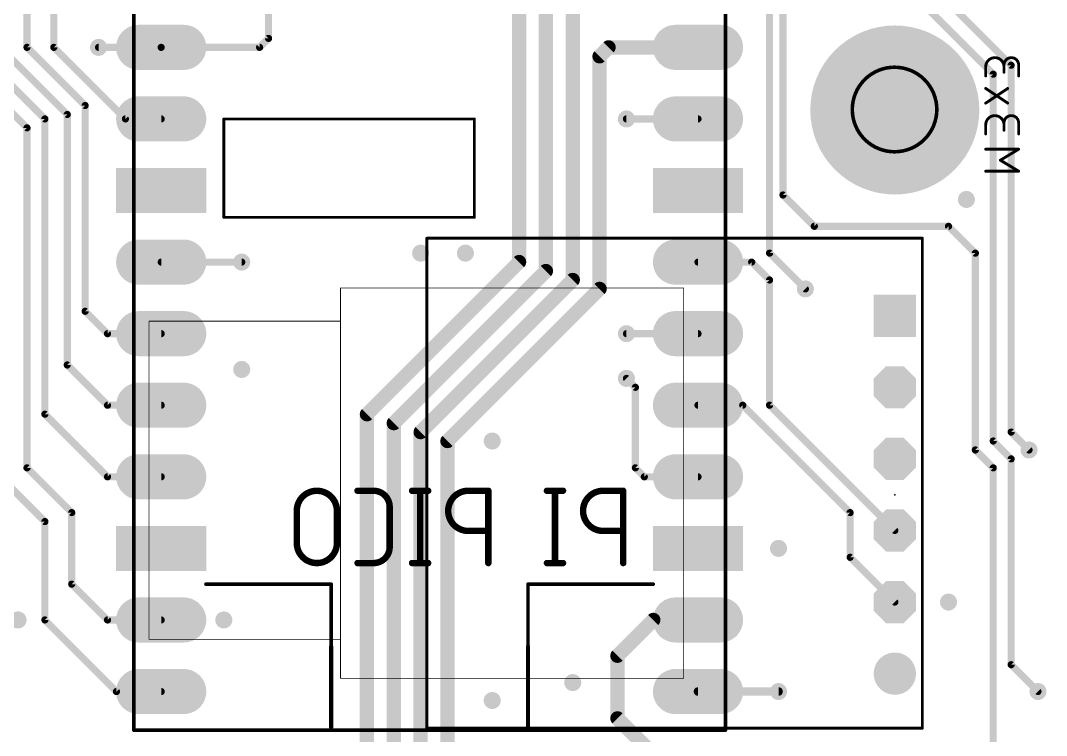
# Model space of a CAD drawing. Extents: x -1.81 to 1.71, y -2.71 to 1.61.
# Drawn here: x -0.572 to 0.862, y -0.886 to 0.113 of the extents above; entities that cross this region are included whole.
import ezdxf

# ---------------------------------------------------------------- set-up
doc = ezdxf.new("R2010")
doc.units = 0
for name, color, linetype in [('16', 175, 'CONTINUOUS'), ('17', 82, 'CONTINUOUS'), ('18', 82, 'CONTINUOUS'), ('20', 30, 'CONTINUOUS'), ('22', 253, 'CONTINUOUS'), ('24', 7, 'CONTINUOUS')]:
    doc.layers.add(name, color=color, linetype=linetype)

# ---------------------------------------------------------------- blocks, each defined once
blk = doc.blocks.new('SQUAREP')
blk.add_solid([(-0.5, -0.5), (0.5, -0.5), (-0.5, 0.5), (0.5, 0.5)])
blk = doc.blocks.new('OCTAGONP')
at = {"const_width": 0.5}
blk.add_lwpolyline([(-0.25, -0.103553), (-0.25, 0.103553), (-0.103553, 0.25), (0.103553, 0.25), (0.25, 0.103553), (0.25, -0.103553), (0.103553, -0.25), (-0.103553, -0.25), (-0.25, -0.103553), (-0.25, 0.103553)], dxfattribs=at)
blk = doc.blocks.new('ROUNDP')
at = {"const_width": 0.5}
blk.add_lwpolyline([(0, -0.25, 1), (0, 0.25, 1), (0, -0.25)], format="xyb", dxfattribs=at)
blk = doc.blocks.new('RECT')
blk.add_solid([(-0.5, -0.5), (0.5, -0.5), (-0.5, 0.5), (0.5, 0.5)])
blk = doc.blocks.new('RECT256000X512000R100')
at = {"const_width": 0.031496}
blk.add_lwpolyline([(0.015748, -0.031496), (0.015748, 0.031496, 0.414214), (0, 0.047244), (0, 0.047244, 0.414214), (-0.015748, 0.031496), (-0.015748, -0.031496, 0.414214), (0, -0.047244), (0, -0.047244, 0.414214)], format="xyb", close=True, dxfattribs=at)
blk.add_solid([(-0.001, -0.032496), (0.001, -0.032496), (-0.001, 0.032496), (0.001, 0.032496)])
blk = doc.blocks.new('ROUNDV')
at = {"const_width": 0.5}
blk.add_lwpolyline([(0, -0.25, 1), (0, 0.25, 1), (0, -0.25)], format="xyb", dxfattribs=at)

msp = doc.modelspace()

# ---------------------------------------------------------------- linework, layer by layer
at = {"layer": '16'}
for points, const_width in [([(0.125, -0.225), (0.125, 0.925)], 0.02), ([(0.1625, -0.2375), (0.1625, 0.9125)], 0.02), ([(0.49375, 0.55625), (0.49375, -0.13125)], 0.01), ([(0.475, 0.45), (0.475, -0.2125)], 0.01), ([(-0.5625, 0.3625), (-0.5625, 0.075)], 0.01), ([(-0.225, 0.0875), (-0.225, 0.3625)], 0.01), ([(0.55, 0.3125), (0.8125, 0.05)], 0.01), ([(0.7875, 0.0375), (0.525, 0.3)], 0.01), ([(-0.525, 0.075), (-0.525, 0.2625)], 0.01), ([(0.2, -0.25), (0.2, 0.225)], 0.02), ([(-0.2375, 0.075), (-0.225, 0.0875)], 0.01), ([(-0.5625, 0.075), (-0.48125, -0.00625)], 0.01), ([(-0.425, -0.025), (-0.525, 0.075)], 0.01), ([(-0.375, 0.075), (-0.4625, 0.075)], 0.01), ([(-0.375, 0.075), (-0.2375, 0.075)], 0.01), ([(0.2375, 0.0625), (0.25, 0.075)], 0.02), ([(0.2375, -0.2625), (0.2375, 0.0625)], 0.02), ([(0.375, 0.075), (0.25, 0.075)], 0.02), ([(-0.5875, 0.0625), (-0.50625, -0.01875)], 0.01), ([(-0.6125, 0.05), (-0.5375, -0.025)], 0.01), ([(0.8125, 0.05), (0.8125, -0.4625)], 0.01), ([(-0.6375, 0.0375), (-0.5625, -0.0375)], 0.01), ([(0.7875, -0.475), (0.7875, 0.0375)], 0.01), ([(-0.50625, -0.01875), (-0.50625, -0.36875)], 0.01), ([(-0.48125, -0.00625), (-0.48125, -0.29375)], 0.01), ([(-0.5375, -0.025), (-0.5375, -0.4375)], 0.01), ([(-0.375, -0.025), (-0.425, -0.025)], 0.01), ([(0.275, -0.025), (0.375, -0.025)], 0.01), ([(-0.5625, -0.0375), (-0.5625, -0.5125)], 0.01), ([(0.49375, -0.13125), (0.5375, -0.175)], 0.01), ([(0.5375, -0.175), (0.725, -0.175)], 0.01), ([(0.725, -0.175), (0.7625, -0.2125)], 0.01), ([(-0.0875, -0.4375), (0.125, -0.225)], 0.02), ([(0.475, -0.2125), (0.525, -0.2625)], 0.01), ([(0.7625, -0.2125), (0.7625, -0.4875)], 0.01), ([(-0.375, -0.225), (-0.2625, -0.225)], 0.01), ([(-0.05, -0.45), (0.1625, -0.2375)], 0.02), ([(0.45, -0.225), (0.375, -0.225)], 0.01), ([(0.475, -0.25), (0.45, -0.225)], 0.01), ([(-0.0125, -0.4625), (0.2, -0.25)], 0.02), ([(0.025, -0.475), (0.2375, -0.2625)], 0.02), ([(0.475, -0.425), (0.475, -0.25)], 0.01), ([(-0.48125, -0.29375), (-0.45, -0.325)], 0.01), ([(-0.45, -0.325), (-0.375, -0.325)], 0.01), ([(0.275, -0.325), (0.375, -0.325)], 0.01), ([(-0.50625, -0.36875), (-0.45, -0.425)], 0.01), ([(0.2875, -0.4), (0.275, -0.3875)], 0.01), ([(0.2875, -0.5125), (0.2875, -0.4)], 0.01), ([(-0.45, -0.425), (-0.375, -0.425)], 0.01), ([(-0.0875, -0.95), (-0.0875, -0.4375)], 0.02), ([(0.4375, -0.425), (0.375, -0.425)], 0.01), ([(0.5875, -0.575), (0.4375, -0.425)], 0.01), ([(0.65, -0.6), (0.475, -0.425)], 0.01), ([(-0.5375, -0.4375), (-0.45, -0.525)], 0.01), ([(-0.05, -0.975), (-0.05, -0.45)], 0.02), ([(-0.0125, -1), (-0.0125, -0.4625)], 0.02), ([(0.8125, -0.4625), (0.8375, -0.4875)], 0.01), ([(0.025, -0.979035), (0.025, -0.475)], 0.02), ([(0.8125, -0.5), (0.7875, -0.475)], 0.01), ([(0.7625, -0.4875), (0.7875, -0.5125)], 0.01), ([(0.8125, -0.7875), (0.8125, -0.5)], 0.01), ([(-0.5625, -0.5125), (-0.5, -0.575)], 0.01), ([(0.3, -0.525), (0.2875, -0.5125)], 0.01), ([(0.7875, -1.0375), (0.7875, -0.5125)], 0.01), ([(-0.45, -0.525), (-0.375, -0.525)], 0.01), ([(0.3, -0.525), (0.375, -0.525)], 0.01), ([(-0.5375, -0.5875), (-0.5875, -0.5375)], 0.01), ([(-0.5, -0.675), (-0.5, -0.575)], 0.01), ([(0.5875, -0.6375), (0.5875, -0.575)], 0.01), ([(-0.5375, -0.725), (-0.5375, -0.5875)], 0.01), ([(0.65, -0.7), (0.5875, -0.6375)], 0.01), ([(-0.5, -0.675), (-0.45, -0.725)], 0.01), ([(0.2625, -0.775), (0.3125, -0.725)], 0.02), ([(0.3125, -0.725), (0.375, -0.725)], 0.02), ([(0.35, -0.725), (0.375, -0.725)], 0.02), ([(-0.4375, -0.825), (-0.5375, -0.725)], 0.01), ([(-0.45, -0.725), (-0.375, -0.725)], 0.01), ([(0.2625, -0.8625), (0.2625, -0.775)], 0.02), ([(0.85, -0.825), (0.8125, -0.7875)], 0.01), ([(-0.375, -0.825), (-0.4375, -0.825)], 0.01), ([(0.4875, -0.825), (0.375, -0.825)], 0.012), ([(0.325, -0.925), (0.2625, -0.8625)], 0.02)]:
    msp.add_lwpolyline(points, dxfattribs=dict(at, const_width=const_width))
for points, const_width in [([(-0.2275, 0.0875, 1), (-0.2225, 0.0875)], 0.005), ([(-0.223232, 0.085732, 1), (-0.226768, 0.089268)], 0.005), ([(-0.560732, 0.076768, 1), (-0.564268, 0.073232)], 0.005), ([(-0.565, 0.075, 1), (-0.56, 0.075)], 0.005), ([(-0.523232, 0.076768, 1), (-0.526768, 0.073232)], 0.005), ([(-0.5275, 0.075, 1), (-0.5225, 0.075)], 0.005), ([(-0.4625, 0.0775, 1), (-0.4625, 0.0725)], 0.005), ([(-0.375, 0.0775, 1), (-0.375, 0.0725)], 0.005), ([(-0.375, 0.0725, 1), (-0.375, 0.0775)], 0.005), ([(-0.239268, 0.076768, 1), (-0.235732, 0.073232)], 0.005), ([(-0.2375, 0.0725, 1), (-0.2375, 0.0775)], 0.005), ([(0.2425, 0.0625, 1), (0.2325, 0.0625)], 0.01), ([(0.25, 0.08, 1), (0.25, 0.07)], 0.01), ([(0.253536, 0.071464, 1), (0.246464, 0.078536)], 0.01), ([(0.375, 0.07, 1), (0.375, 0.08)], 0.01), ([(0.233964, 0.066036, 1), (0.241036, 0.058964)], 0.01), ([(0.815, 0.05, 1), (0.81, 0.05)], 0.005), ([(0.810732, 0.048232, 1), (0.814268, 0.051768)], 0.005), ([(0.79, 0.0375, 1), (0.785, 0.0375)], 0.005), ([(0.785732, 0.035732, 1), (0.789268, 0.039268)], 0.005), ([(-0.50375, -0.01875, 1), (-0.50875, -0.01875)], 0.005), ([(-0.47875, -0.00625, 1), (-0.48375, -0.00625)], 0.005), ([(-0.483018, -0.008018, 1), (-0.479482, -0.004482)], 0.005), ([(-0.535, -0.025, 1), (-0.54, -0.025)], 0.005), ([(-0.539268, -0.026768, 1), (-0.535732, -0.023232)], 0.005), ([(-0.508018, -0.020518, 1), (-0.504482, -0.016982)], 0.005), ([(-0.425, -0.0225, 1), (-0.425, -0.0275)], 0.005), ([(-0.426768, -0.026768, 1), (-0.423232, -0.023232)], 0.005), ([(-0.375, -0.0275, 1), (-0.375, -0.0225)], 0.005), ([(0.275, -0.0225, 1), (0.275, -0.0275)], 0.005), ([(0.375, -0.0275, 1), (0.375, -0.0225)], 0.005), ([(-0.56, -0.0375, 1), (-0.565, -0.0375)], 0.005), ([(-0.564268, -0.039268, 1), (-0.560732, -0.035732)], 0.005), ([(0.495518, -0.129482, 1), (0.491982, -0.133018)], 0.005), ([(0.49125, -0.13125, 1), (0.49625, -0.13125)], 0.005), ([(0.5375, -0.1725, 1), (0.5375, -0.1775)], 0.005), ([(0.535732, -0.176768, 1), (0.539268, -0.173232)], 0.005), ([(0.726768, -0.173232, 1), (0.723232, -0.176768)], 0.005), ([(0.725, -0.1775, 1), (0.725, -0.1725)], 0.005), ([(0.128536, -0.228536, 1), (0.121464, -0.221464)], 0.01), ([(0.476768, -0.210732, 1), (0.473232, -0.214268)], 0.005), ([(0.4725, -0.2125, 1), (0.4775, -0.2125)], 0.005), ([(0.765, -0.2125, 1), (0.76, -0.2125)], 0.005), ([(0.760732, -0.214268, 1), (0.764268, -0.210732)], 0.005), ([(-0.375, -0.2225, 1), (-0.375, -0.2275)], 0.005), ([(-0.2625, -0.2275, 1), (-0.2625, -0.2225)], 0.005), ([(0.12, -0.225, 1), (0.13, -0.225)], 0.01), ([(0.166036, -0.241036, 1), (0.158964, -0.233964)], 0.01), ([(0.375, -0.2225, 1), (0.375, -0.2275)], 0.005), ([(0.451768, -0.223232, 1), (0.448232, -0.226768)], 0.005), ([(0.45, -0.2275, 1), (0.45, -0.2225)], 0.005), ([(0.1575, -0.2375, 1), (0.1675, -0.2375)], 0.01), ([(0.203536, -0.253536, 1), (0.196464, -0.246464)], 0.01), ([(0.195, -0.25, 1), (0.205, -0.25)], 0.01), ([(0.2325, -0.2625, 1), (0.2425, -0.2625)], 0.01), ([(0.241036, -0.266036, 1), (0.233964, -0.258964)], 0.01), ([(0.4775, -0.25, 1), (0.4725, -0.25)], 0.005), ([(0.473232, -0.251768, 1), (0.476768, -0.248232)], 0.005), ([(0.523232, -0.264268, 1), (0.526768, -0.260732)], 0.005), ([(-0.479482, -0.291982, 1), (-0.483018, -0.295518)], 0.005), ([(-0.48375, -0.29375, 1), (-0.47875, -0.29375)], 0.005), ([(-0.45, -0.3225, 1), (-0.45, -0.3275)], 0.005), ([(-0.451768, -0.326768, 1), (-0.448232, -0.323232)], 0.005), ([(-0.375, -0.3275, 1), (-0.375, -0.3225)], 0.005), ([(0.275, -0.3225, 1), (0.275, -0.3275)], 0.005), ([(0.375, -0.3275, 1), (0.375, -0.3225)], 0.005), ([(-0.504482, -0.366982, 1), (-0.508018, -0.370518)], 0.005), ([(-0.50875, -0.36875, 1), (-0.50375, -0.36875)], 0.005), ([(0.276768, -0.385732, 1), (0.273232, -0.389268)], 0.005), ([(0.29, -0.4, 1), (0.285, -0.4)], 0.005), ([(0.285732, -0.401768, 1), (0.289268, -0.398232)], 0.005), ([(-0.45, -0.4225, 1), (-0.45, -0.4275)], 0.005), ([(-0.451768, -0.426768, 1), (-0.448232, -0.423232)], 0.005), ([(-0.375, -0.4275, 1), (-0.375, -0.4225)], 0.005), ([(-0.091036, -0.433964, 1), (-0.083964, -0.441036)], 0.01), ([(-0.0825, -0.4375, 1), (-0.0925, -0.4375)], 0.01), ([(0.375, -0.4225, 1), (0.375, -0.4275)], 0.005), ([(0.439268, -0.423232, 1), (0.435732, -0.426768)], 0.005), ([(0.4375, -0.4275, 1), (0.4375, -0.4225)], 0.005), ([(0.476768, -0.423232, 1), (0.473232, -0.426768)], 0.005), ([(0.4725, -0.425, 1), (0.4775, -0.425)], 0.005), ([(-0.535732, -0.435732, 1), (-0.539268, -0.439268)], 0.005), ([(-0.54, -0.4375, 1), (-0.535, -0.4375)], 0.005), ([(-0.053536, -0.446464, 1), (-0.046464, -0.453536)], 0.01), ([(-0.045, -0.45, 1), (-0.055, -0.45)], 0.01), ([(-0.016036, -0.458964, 1), (-0.008964, -0.466036)], 0.01), ([(-0.0075, -0.4625, 1), (-0.0175, -0.4625)], 0.01), ([(0.814268, -0.460732, 1), (0.810732, -0.464268)], 0.005), ([(0.021464, -0.471464, 1), (0.028536, -0.478536)], 0.01), ([(0.03, -0.475, 1), (0.02, -0.475)], 0.01), ([(0.789268, -0.473232, 1), (0.785732, -0.476768)], 0.005), ([(0.785, -0.475, 1), (0.79, -0.475)], 0.005), ([(0.81, -0.4625, 1), (0.815, -0.4625)], 0.005), ([(0.764268, -0.485732, 1), (0.760732, -0.489268)], 0.005), ([(0.76, -0.4875, 1), (0.765, -0.4875)], 0.005), ([(0.835732, -0.489268, 1), (0.839268, -0.485732)], 0.005), ([(0.815, -0.5, 1), (0.81, -0.5)], 0.005), ([(0.810732, -0.501768, 1), (0.814268, -0.498232)], 0.005), ([(-0.560732, -0.510732, 1), (-0.564268, -0.514268)], 0.005), ([(-0.565, -0.5125, 1), (-0.56, -0.5125)], 0.005), ([(0.289268, -0.510732, 1), (0.285732, -0.514268)], 0.005), ([(0.285, -0.5125, 1), (0.29, -0.5125)], 0.005), ([(0.79, -0.5125, 1), (0.785, -0.5125)], 0.005), ([(0.785732, -0.514268, 1), (0.789268, -0.510732)], 0.005), ([(-0.45, -0.5225, 1), (-0.45, -0.5275)], 0.005), ([(-0.451768, -0.526768, 1), (-0.448232, -0.523232)], 0.005), ([(-0.375, -0.5275, 1), (-0.375, -0.5225)], 0.005), ([(0.3, -0.5225, 1), (0.3, -0.5275)], 0.005), ([(0.298232, -0.526768, 1), (0.301768, -0.523232)], 0.005), ([(0.375, -0.5275, 1), (0.375, -0.5225)], 0.005), ([(-0.4975, -0.575, 1), (-0.5025, -0.575)], 0.005), ([(-0.501768, -0.576768, 1), (-0.498232, -0.573232)], 0.005), ([(0.59, -0.575, 1), (0.585, -0.575)], 0.005), ([(0.585732, -0.576768, 1), (0.589268, -0.573232)], 0.005), ([(-0.535, -0.5875, 1), (-0.54, -0.5875)], 0.005), ([(-0.539268, -0.589268, 1), (-0.535732, -0.585732)], 0.005), ([(0.648232, -0.601768, 1), (0.651768, -0.598232)], 0.005), ([(0.589268, -0.635732, 1), (0.585732, -0.639268)], 0.005), ([(0.585, -0.6375, 1), (0.59, -0.6375)], 0.005), ([(-0.498232, -0.673232, 1), (-0.501768, -0.676768)], 0.005), ([(-0.5025, -0.675, 1), (-0.4975, -0.675)], 0.005), ([(0.648232, -0.701768, 1), (0.651768, -0.698232)], 0.005), ([(0.3125, -0.72, 1), (0.3125, -0.73)], 0.01), ([(0.316036, -0.728536, 1), (0.308964, -0.721464)], 0.01), ([(0.35, -0.72, 1), (0.35, -0.73)], 0.01), ([(0.375, -0.73, 1), (0.375, -0.72)], 0.01), ([(0.375, -0.73, 1), (0.375, -0.72)], 0.01), ([(-0.535732, -0.723232, 1), (-0.539268, -0.726768)], 0.005), ([(-0.54, -0.725, 1), (-0.535, -0.725)], 0.005), ([(-0.45, -0.7225, 1), (-0.45, -0.7275)], 0.005), ([(-0.451768, -0.726768, 1), (-0.448232, -0.723232)], 0.005), ([(-0.375, -0.7275, 1), (-0.375, -0.7225)], 0.005), ([(0.258964, -0.771464, 1), (0.266036, -0.778536)], 0.01), ([(0.2675, -0.775, 1), (0.2575, -0.775)], 0.01), ([(0.814268, -0.785732, 1), (0.810732, -0.789268)], 0.005), ([(0.81, -0.7875, 1), (0.815, -0.7875)], 0.005), ([(-0.4375, -0.8225, 1), (-0.4375, -0.8275)], 0.005), ([(-0.439268, -0.826768, 1), (-0.435732, -0.823232)], 0.005), ([(-0.375, -0.8275, 1), (-0.375, -0.8225)], 0.005), ([(0.375, -0.822, 1), (0.375, -0.828)], 0.006), ([(0.4875, -0.828, 1), (0.4875, -0.822)], 0.006), ([(0.848232, -0.826768, 1), (0.851768, -0.823232)], 0.005), ([(0.266036, -0.858964, 1), (0.258964, -0.866036)], 0.01), ([(0.2575, -0.8625, 1), (0.2675, -0.8625)], 0.01)]:
    msp.add_lwpolyline(points, format="xyb", dxfattribs=dict(at, const_width=const_width))
at = {"layer": '20'}
for points, const_width in [([(0.649606, -0.070866, 1), (0.649606, 0.047244, 1), (0.649606, -0.070866)], 0.005), ([(-0.2875, -0.024, 1), (-0.2875, -0.026)], 0.002), ([(-0.2865, -0.025, 1), (-0.2885, -0.025)], 0.002), ([(0.0635, -0.025, 1), (0.0615, -0.025)], 0.002), ([(0.0625, -0.026, 1), (0.0625, -0.024)], 0.002), ([(-0.2875, -0.1615, 1), (-0.2875, -0.1635)], 0.002), ([(-0.2885, -0.1625, 1), (-0.2865, -0.1625)], 0.002), ([(0.0615, -0.1625, 1), (0.0635, -0.1625)], 0.002), ([(0.0625, -0.1635, 1), (0.0625, -0.1615)], 0.002)]:
    msp.add_lwpolyline(points, format="xyb", dxfattribs=dict(at, const_width=const_width))
at = {"layer": '20', "const_width": 0.004}
for points in [[(0.0625, -0.025), (-0.2875, -0.025)], [(-0.2875, -0.025), (-0.2875, -0.1625)], [(0.0625, -0.1625), (0.0625, -0.025)], [(-0.2875, -0.1625), (0.0625, -0.1625)]]:
    msp.add_lwpolyline(points, dxfattribs=at)
at = {"layer": '22'}
for points, const_width in [([(-0.413386, 1.128937), (-0.413386, -0.878937)], 0.005), ([(0.413386, -0.878937), (0.413386, 1.128937)], 0.005), ([(0.777, 0.035055), (0.777, 0.047833)], 0.004), ([(0.802555, 0.050389), (0.802555, 0.040166)], 0.004), ([(0.823, 0.035055), (0.823, 0.050389)], 0.004), ([(0.777, -0.002889), (0.807667, 0.017555)], 0.004), ([(0.807667, -0.002889), (0.777, 0.017555)], 0.004), ([(0.802555, -0.030611), (0.802555, -0.040833)], 0.004), ([(0.823, -0.045945), (0.823, -0.030611)], 0.004), ([(0.777, -0.045945), (0.777, -0.033167)], 0.004), ([(0.823, -0.067333), (0.777, -0.067333)], 0.004), ([(0.797444, -0.082667), (0.823, -0.067333)], 0.004), ([(0.823, -0.098), (0.797444, -0.082667)], 0.004), ([(0.777, -0.098), (0.823, -0.098)], 0.004), ([(0.688413, -0.191697), (-0.003848, -0.191697)], 0.004), ([(-0.003848, -0.191697), (-0.003848, -0.8762)], 0.004), ([(0.688413, -0.8762), (0.688413, -0.191697)], 0.004), ([(-0.124511, -0.307554), (-0.124511, -0.26102)], 0.000984), ([(-0.124511, -0.26102), (0.355152, -0.26102)], 0.000984), ([(0.355152, -0.26102), (0.355152, -0.806474)], 0.000984), ([(-0.124511, -0.307554), (-0.392097, -0.307554)], 0.000984), ([(-0.392097, -0.307554), (-0.392097, -0.751998)], 0.000984), ([(-0.124511, -0.751998), (-0.124511, -0.307554)], 0.000984), ([(-0.078235, -0.5445), (-0.10068, -0.5445)], 0.009), ([(-0.002031, -0.5445), (-0.024476, -0.5445)], 0.009), ([(-0.013254, -0.5445), (-0.013254, -0.6455)], 0.009), ([(0.082075, -0.5445), (0.054019, -0.5445)], 0.009), ([(0.082075, -0.6455), (0.082075, -0.5445)], 0.009), ([(0.186394, -0.5445), (0.163949, -0.5445)], 0.009), ([(0.175172, -0.5445), (0.175172, -0.6455)], 0.009), ([(0.2705, -0.5445), (0.242445, -0.5445)], 0.009), ([(0.2705, -0.6455), (0.2705, -0.5445)], 0.009), ([(-0.185572, -0.572556), (-0.185572, -0.617445)], 0.009), ([(-0.129461, -0.617445), (-0.129461, -0.572556)], 0.009), ([(-0.055791, -0.623056), (-0.055791, -0.566945)], 0.009), ([(0.054019, -0.600611), (0.082075, -0.600611)], 0.009), ([(0.242445, -0.600611), (0.2705, -0.600611)], 0.009), ([(-0.10068, -0.6455), (-0.078235, -0.6455)], 0.009), ([(-0.002031, -0.6455), (-0.024476, -0.6455)], 0.009), ([(0.186394, -0.6455), (0.163949, -0.6455)], 0.009), ([(-0.3125, -0.675), (-0.1375, -0.675)], 0.005), ([(-0.1375, -0.675), (-0.1375, -0.875)], 0.005), ([(0.3125, -0.675), (0.1375, -0.675)], 0.005), ([(0.1375, -0.675), (0.1375, -0.875)], 0.005), ([(-0.392097, -0.751998), (-0.124511, -0.751998)], 0.000984), ([(-0.1375, -0.7625), (-0.1375, -0.875)], 0.006), ([(-0.124511, -0.806474), (-0.124511, -0.751998)], 0.000984), ([(0.1375, -0.7625), (0.1375, -0.875)], 0.006), ([(0.355152, -0.806474), (-0.124511, -0.806474)], 0.000984), ([(-0.003848, -0.8762), (0.688413, -0.8762)], 0.004), ([(-0.413386, -0.878937), (0.413386, -0.878937)], 0.005)]:
    msp.add_lwpolyline(points, dxfattribs=dict(at, const_width=const_width))
for points, const_width in [([(0.65, -0.071555, 1), (0.65, 0.046555, 1), (0.65, -0.071555)], 0.11811), ([(0.802555, 0.047833, 1), (0.777, 0.047833)], 0.004), ([(0.823, 0.050389, 1), (0.802555, 0.050389)], 0.004), ([(0.778, 0.047833, 1), (0.776, 0.047833)], 0.002), ([(0.776, 0.047833, 1), (0.778, 0.047833)], 0.002), ([(0.803555, 0.050389, 1), (0.801555, 0.050389)], 0.002), ([(0.801555, 0.050389, 1), (0.803555, 0.050389)], 0.002), ([(0.801555, 0.047833, 1), (0.803555, 0.047833)], 0.002), ([(0.824, 0.050389, 1), (0.822, 0.050389)], 0.002), ([(0.822, 0.050389, 1), (0.824, 0.050389)], 0.002), ([(0.776, 0.035055, 1), (0.778, 0.035055)], 0.002), ([(0.801555, 0.040166, 1), (0.803555, 0.040166)], 0.002), ([(0.822, 0.035055, 1), (0.824, 0.035055)], 0.002), ([(0.777555, 0.018387, 1), (0.776445, 0.016723)], 0.002), ([(0.808221, 0.016723, 1), (0.807112, 0.018387)], 0.002), ([(0.776445, -0.002057, 1), (0.777555, -0.003721)], 0.002), ([(0.807112, -0.003721, 1), (0.808221, -0.002057)], 0.002), ([(0.802555, -0.033167, 1), (0.777, -0.033167)], 0.004), ([(0.823, -0.030611, 1), (0.802555, -0.030611)], 0.004), ([(0.803555, -0.030611, 1), (0.801555, -0.030611)], 0.002), ([(0.824, -0.030611, 1), (0.822, -0.030611)], 0.002), ([(0.778, -0.033167, 1), (0.776, -0.033167)], 0.002), ([(0.776, -0.033167, 1), (0.778, -0.033167)], 0.002), ([(0.801555, -0.030611, 1), (0.803555, -0.030611)], 0.002), ([(0.801555, -0.033167, 1), (0.803555, -0.033167)], 0.002), ([(0.801555, -0.040833, 1), (0.803555, -0.040833)], 0.002), ([(0.822, -0.030611, 1), (0.824, -0.030611)], 0.002), ([(0.776, -0.045945, 1), (0.778, -0.045945)], 0.002), ([(0.822, -0.045945, 1), (0.824, -0.045945)], 0.002), ([(0.777, -0.066333, 1), (0.777, -0.068333)], 0.002), ([(0.823514, -0.068191, 1), (0.822486, -0.066476)], 0.002), ([(0.823, -0.068333, 1), (0.823, -0.066333)], 0.002), ([(0.797959, -0.081809, 1), (0.79693, -0.083524)], 0.002), ([(0.79693, -0.081809, 1), (0.797959, -0.083524)], 0.002), ([(0.777, -0.097, 1), (0.777, -0.099)], 0.002), ([(0.822486, -0.098857, 1), (0.823514, -0.097143)], 0.002), ([(0.823, -0.099, 1), (0.823, -0.097)], 0.002), ([(-0.003848, -0.190697, 1), (-0.003848, -0.192697)], 0.002), ([(-0.002848, -0.191697, 1), (-0.004848, -0.191697)], 0.002), ([(0.689413, -0.191697, 1), (0.687413, -0.191697)], 0.002), ([(0.688413, -0.192697, 1), (0.688413, -0.190697)], 0.002), ([(-0.124265, -0.26102, 1), (-0.124757, -0.26102)], 0.000492), ([(-0.124511, -0.260774, 1), (-0.124511, -0.261266)], 0.000492), ([(0.355398, -0.26102, 1), (0.354906, -0.26102)], 0.000492), ([(0.355152, -0.261266, 1), (0.355152, -0.260774)], 0.000492), ([(-0.392097, -0.307307, 1), (-0.392097, -0.3078)], 0.000492), ([(-0.391851, -0.307554, 1), (-0.392343, -0.307554)], 0.000492), ([(-0.124265, -0.307554, 1), (-0.124757, -0.307554)], 0.000492), ([(-0.124757, -0.307554, 1), (-0.124265, -0.307554)], 0.000492), ([(-0.124511, -0.3078, 1), (-0.124511, -0.307307)], 0.000492), ([(-0.129461, -0.572556, 1), (-0.185572, -0.572556)], 0.009), ([(-0.10068, -0.54225, 1), (-0.10068, -0.54675)], 0.0045), ([(-0.078235, -0.54225, 1), (-0.078236, -0.54675)], 0.0045), ([(-0.055791, -0.566945, 0.41421), (-0.078235, -0.5445)], 0.009), ([(-0.078235, -0.54675, 1), (-0.078235, -0.54225)], 0.0045), ([(-0.024476, -0.54225, 1), (-0.024476, -0.54675)], 0.0045), ([(-0.011004, -0.5445, 1), (-0.015504, -0.5445)], 0.0045), ([(-0.002031, -0.54675, 1), (-0.002031, -0.54225)], 0.0045), ([(0.054019, -0.5445, 1), (0.054019, -0.600611)], 0.009), ([(0.054019, -0.54225, 1), (0.054019, -0.54675)], 0.0045), ([(0.054019, -0.54675, 1), (0.054019, -0.54225)], 0.0045), ([(0.084325, -0.5445, 1), (0.079825, -0.5445)], 0.0045), ([(0.082075, -0.54675, 1), (0.082075, -0.54225)], 0.0045), ([(0.163949, -0.54225, 1), (0.163949, -0.54675)], 0.0045), ([(0.177422, -0.5445, 1), (0.172922, -0.5445)], 0.0045), ([(0.186394, -0.54675, 1), (0.186394, -0.54225)], 0.0045), ([(0.242445, -0.5445, 1), (0.242445, -0.600611)], 0.009), ([(0.242445, -0.54225, 1), (0.242445, -0.54675)], 0.0045), ([(0.242445, -0.54675, 1), (0.242445, -0.54225)], 0.0045), ([(0.27275, -0.5445, 1), (0.26825, -0.5445)], 0.0045), ([(0.2705, -0.54675, 1), (0.2705, -0.54225)], 0.0045), ([(-0.183322, -0.572556, 1), (-0.187822, -0.572556)], 0.0045), ([(-0.187822, -0.572556, 1), (-0.183322, -0.572556)], 0.0045), ([(-0.127211, -0.572556, 1), (-0.131711, -0.572556)], 0.0045), ([(-0.131711, -0.572556, 1), (-0.127211, -0.572556)], 0.0045), ([(-0.053541, -0.566945, 1), (-0.058041, -0.566945)], 0.0045), ([(-0.058041, -0.566945, 1), (-0.053541, -0.566945)], 0.0045), ([(0.054019, -0.598361, 1), (0.054019, -0.602861)], 0.0045), ([(0.054019, -0.602861, 1), (0.054019, -0.598361)], 0.0045), ([(0.082075, -0.602861, 1), (0.082075, -0.598361)], 0.0045), ([(0.242445, -0.598361, 1), (0.242445, -0.602861)], 0.0045), ([(0.242445, -0.602861, 1), (0.242445, -0.598361)], 0.0045), ([(0.2705, -0.602861, 1), (0.2705, -0.598361)], 0.0045), ([(-0.185572, -0.617445, 1), (-0.129461, -0.617445)], 0.009), ([(-0.183322, -0.617445, 1), (-0.187822, -0.617445)], 0.0045), ([(-0.187822, -0.617445, 1), (-0.183322, -0.617445)], 0.0045), ([(-0.127211, -0.617445, 1), (-0.131711, -0.617445)], 0.0045), ([(-0.131711, -0.617445, 1), (-0.127211, -0.617445)], 0.0045), ([(-0.078235, -0.6455, 0.414214), (-0.055791, -0.623056)], 0.009), ([(-0.053541, -0.623056, 1), (-0.058041, -0.623056)], 0.0045), ([(-0.058041, -0.623056, 1), (-0.053541, -0.623056)], 0.0045), ([(-0.10068, -0.64325, 1), (-0.10068, -0.64775)], 0.0045), ([(-0.078235, -0.64325, 1), (-0.078235, -0.64775)], 0.0045), ([(-0.078235, -0.64775, 1), (-0.078235, -0.64325)], 0.0045), ([(-0.024476, -0.64325, 1), (-0.024476, -0.64775)], 0.0045), ([(-0.015504, -0.6455, 1), (-0.011004, -0.6455)], 0.0045), ([(-0.002031, -0.64775, 1), (-0.002031, -0.64325)], 0.0045), ([(0.079825, -0.6455, 1), (0.084325, -0.6455)], 0.0045), ([(0.163949, -0.64325, 1), (0.163949, -0.64775)], 0.0045), ([(0.172922, -0.6455, 1), (0.177422, -0.6455)], 0.0045), ([(0.186394, -0.64775, 1), (0.186394, -0.64325)], 0.0045), ([(0.26825, -0.6455, 1), (0.27275, -0.6455)], 0.0045), ([(-0.3125, -0.67375, 1), (-0.3125, -0.67625)], 0.0025), ([(-0.13625, -0.675, 1), (-0.13875, -0.675)], 0.0025), ([(-0.1375, -0.67625, 1), (-0.1375, -0.67375)], 0.0025), ([(0.1375, -0.67375, 1), (0.1375, -0.67625)], 0.0025), ([(0.13875, -0.675, 1), (0.13625, -0.675)], 0.0025), ([(0.3125, -0.67625, 1), (0.3125, -0.67375)], 0.0025), ([(-0.392097, -0.751752, 1), (-0.392097, -0.752244)], 0.000492), ([(-0.392343, -0.751998, 1), (-0.391851, -0.751998)], 0.000492), ([(-0.136, -0.7625, 1), (-0.139, -0.7625)], 0.003), ([(-0.124265, -0.751998, 1), (-0.124757, -0.751998)], 0.000492), ([(-0.124757, -0.751998, 1), (-0.124265, -0.751998)], 0.000492), ([(-0.124511, -0.752244, 1), (-0.124511, -0.751752)], 0.000492), ([(0.139, -0.7625, 1), (0.136, -0.7625)], 0.003), ([(-0.124511, -0.806228, 1), (-0.124511, -0.80672)], 0.000492), ([(-0.124757, -0.806474, 1), (-0.124265, -0.806474)], 0.000492), ([(0.354906, -0.806474, 1), (0.355398, -0.806474)], 0.000492), ([(0.355152, -0.80672, 1), (0.355152, -0.806228)], 0.000492), ([(-0.139, -0.875, 1), (-0.136, -0.875)], 0.003), ([(-0.13875, -0.875, 1), (-0.13625, -0.875)], 0.0025), ([(-0.003848, -0.8752, 1), (-0.003848, -0.8772)], 0.002), ([(0.136, -0.875, 1), (0.139, -0.875)], 0.003), ([(0.13625, -0.875, 1), (0.13875, -0.875)], 0.0025), ([(0.688413, -0.8772, 1), (0.688413, -0.8752)], 0.002), ([(-0.413386, -0.877687, 1), (-0.413386, -0.880187)], 0.0025), ([(-0.414636, -0.878937, 1), (-0.412136, -0.878937)], 0.0025), ([(-0.004848, -0.8762, 1), (-0.002848, -0.8762)], 0.002), ([(0.412136, -0.878937, 1), (0.414636, -0.878937)], 0.0025), ([(0.413386, -0.880187, 1), (0.413386, -0.877687)], 0.0025), ([(0.687413, -0.8762, 1), (0.689413, -0.8762)], 0.002)]:
    msp.add_lwpolyline(points, format="xyb", dxfattribs=dict(at, const_width=const_width))
at = {"layer": '24'}
msp.add_point((0.65, -0.55), dxfattribs=at)

# ---------------------------------------------------------------- block references
at = {"layer": '16', "rotation": 90}
for p in [(-0.375, 0.075), (0.375, 0.075), (-0.375, -0.025), (0.375, -0.025), (-0.375, -0.225), (0.375, -0.225), (-0.375, -0.325), (0.375, -0.325), (-0.375, -0.425), (0.375, -0.425), (-0.375, -0.525), (0.375, -0.525), (-0.375, -0.725), (0.375, -0.725), (-0.375, -0.825), (0.375, -0.825)]:
    msp.add_blockref('RECT256000X512000R100', p, dxfattribs=at)
at = {"layer": '16', "xscale": 0.062992, "yscale": 0.125984, "rotation": 90}
for p in [(-0.375, -0.125), (0.375, -0.125), (-0.375, -0.625), (0.375, -0.625)]:
    msp.add_blockref('RECT', p, dxfattribs=at)
at = {"layer": '17', "xscale": 0.059055, "yscale": 0.059055, "rotation": 270}
for name, p in [('SQUAREP', (0.65, -0.3)), ('OCTAGONP', (0.65, -0.4)), ('OCTAGONP', (0.65, -0.5)), ('OCTAGONP', (0.65, -0.6)), ('OCTAGONP', (0.65, -0.7)), ('ROUNDP', (0.65, -0.8))]:
    msp.add_blockref(name, p, dxfattribs=at)
at = {"layer": '18', "xscale": 0.02378, "yscale": 0.02378}
for p in [(-0.4625, 0.075), (0.275, -0.025), (0.75, -0.1375), (-0.0125, -0.2125), (0.05, -0.2125), (-0.2625, -0.225), (0.525, -0.2625), (0.275, -0.325), (-0.2625, -0.375), (0.275, -0.3875), (0.0875, -0.475), (0.8375, -0.4875), (0.4875, -0.625), (0.725, -0.7), (-0.575, -0.725), (-0.2875, -0.725), (0.2, -0.8125), (0.4875, -0.825), (0.85, -0.825), (0.0875, -0.8375)]:
    msp.add_blockref('ROUNDV', p, dxfattribs=at)

doc.saveas('drawing.dxf')
